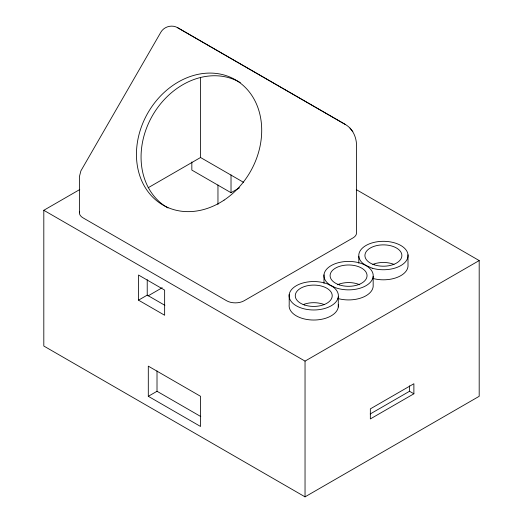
<?xml version="1.0" encoding="UTF-8"?>
<svg xmlns="http://www.w3.org/2000/svg" width="523" height="523" viewBox="0 0 523 523"><rect width="100%" height="100%" fill="white"/><g stroke="black" fill="none" stroke-linecap="round" stroke-linejoin="round"><path stroke-width="0.78" d="M79.385 212.809L79.385 176.748L80.882 170.897L160.836 32.236C164.085 26.523 171.969 24.372 177.65 27.719L345.585 124.624C352.933 128.959 356.614 137.549 356.536 145.871L356.536 232.918A12.317 7.113 0 0 1 352.927 237.945L244.084 300.784A12.317 7.113 0 0 1 226.668 300.784L82.994 217.836A12.317 7.113 0 0 1 79.627 211.423M138.517 300.163L138.517 275.026L164.64 290.108L164.64 315.245L138.517 300.163L147.225 295.135L164.876 305.327M147.225 295.135L147.225 279.727M148.192 187.731L200.544 157.508L200.544 77.476M356.34 189.64L479.192 260.565L479.192 396.303L305.04 496.85L43.808 346.03L43.808 210.292L79.771 189.535M191.836 161.967L191.836 170.073L231.022 192.699L239.495 187.809M148.068 295.894L162.189 287.742M148.303 396.303L200.544 426.467L200.544 396.303L148.303 366.139L148.303 396.303L157.011 391.276L200.78 416.55M43.808 210.292L305.04 361.112L479.192 260.565M370.206 413.981L409.529 391.276L413.883 393.793L413.883 383.738L370.343 408.875L370.343 418.93L413.883 393.793M345.585 124.624L177.65 27.719M200.544 157.508L243.548 182.331M349.985 128.057L351.253 129.697M351.593 130.129L352.829 131.724M409.529 385.863L409.529 391.276M408.005 254.806L408.005 264.86A24.627 14.219 0 0 1 372.919 278.458M373.167 276.432L373.167 286.486A24.627 14.219 0 0 1 337.91 298.522M358.811 256.27L358.811 263.232M338.289 296.933L338.289 306.988M323.985 274.863L323.985 283.374M305.04 361.112L305.04 496.85M289.199 294.58L289.199 304.634A24.627 14.219 0 0 0 313.637 320.03A24.627 14.219 0 0 0 338.309 304.759M231.022 174.859L231.022 192.699M217.96 184.998L217.96 204.454M157.011 370.899L157.011 391.276M168.033 207.971A72.344 59.073 -60.1 0 1 152.539 115.491A72.344 59.073 -60.1 0 1 240.312 82.634M337.328 284.78A18.468 10.663 0 0 1 359.817 284.78M372.814 264.396A18.468 10.663 0 0 1 393.996 264.396M303.157 304.615A18.468 10.663 0 0 1 324.338 304.615M372.206 268.201L362.047 263.742A24.627 14.219 0 0 0 329.889 266.384A24.627 14.219 0 0 0 330.229 285.133L335.106 287.552A24.627 14.219 0 0 0 367.257 284.911A24.627 14.219 0 0 0 366.924 266.161L362.74 263.272A24.627 14.219 0 0 1 377.887 241.678A24.627 14.219 0 0 1 407.848 257.283A24.627 14.219 0 0 1 372.206 268.201M332.543 286.571L327.784 284.074A24.627 14.219 0 0 0 289.474 293.351A24.627 14.219 0 0 0 320.22 309.479A24.627 14.219 0 0 0 332.543 286.571M224.079 200.119A72.344 59.073 -60.1 0 0 236.311 80.346A72.344 59.073 -60.1 0 0 136.843 146.636A72.344 59.073 -60.1 0 0 224.079 200.119M339.342 284.885A18.468 10.663 0 0 0 367.048 275.647A18.468 10.663 0 0 0 339.342 266.41A18.468 10.663 0 0 0 339.342 284.885M374.167 264.775A18.468 10.663 0 0 0 401.88 255.538A18.468 10.663 0 0 0 374.167 246.3A18.468 10.663 0 0 0 374.167 264.775M304.51 304.994A18.468 10.663 0 0 0 332.216 295.757A18.468 10.663 0 0 0 304.51 286.519A18.468 10.663 0 0 0 304.51 304.994"/></g></svg>
